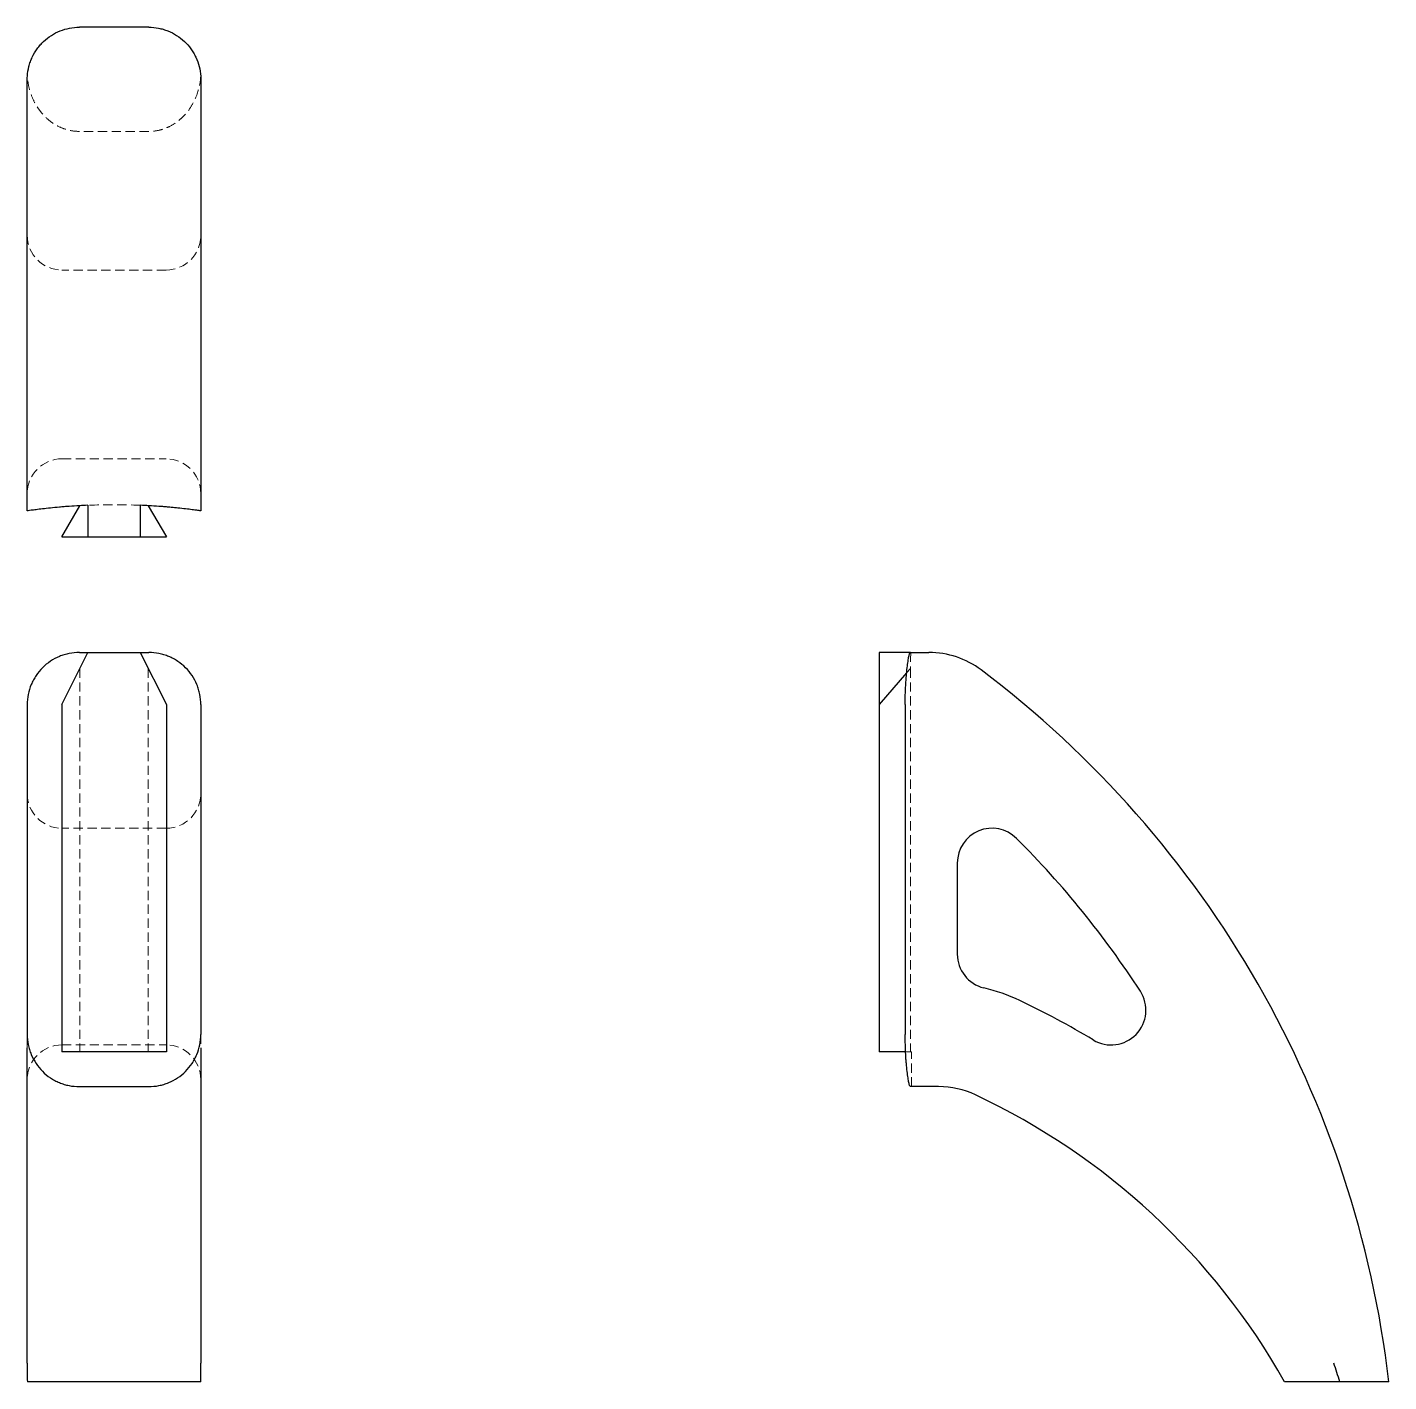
# Model space of a CAD drawing. Header units: millimetres. Extents: x 71 to 258, y 7 to 193.
import ezdxf

# ---------------------------------------------------------------- set-up
doc = ezdxf.new("R2010")
doc.units = ezdxf.units.MM
doc.linetypes.add('HIDDEN', pattern=[1.905, 1.27, -0.635])

msp = doc.modelspace()

# ---------------------------------------------------------------- linework, layer by layer
at = {"color": 7, "linetype": 'Continuous', "lineweight": 25}
for p, q in [((87.69, 192.74), (78.17, 192.74)), ((71.02, 132.54), (71.02, 185.21)), ((94.83, 185.21), (94.83, 132.54)), ((71.02, 129.68), (71.02, 132.54)), ((94.83, 132.54), (94.83, 129.68)), ((71.02, 126.42), (71.02, 129.68)), ((94.83, 129.68), (94.83, 126.42)), ((75.75, 122.85), (78.22, 127.13)), ((79.32, 127.19), (79.32, 122.85)), ((86.53, 127.19), (86.53, 122.85)), ((87.63, 127.13), (90.1, 122.85)), ((75.75, 122.85), (79.32, 122.85)), ((79.32, 122.85), (86.53, 122.85)), ((86.53, 122.85), (90.1, 122.85)), ((75.75, 99.86), (79.32, 107)), ((78.17, 107), (79.32, 107)), ((79.32, 107), (86.53, 107)), ((86.53, 107), (90.1, 99.86)), ((86.53, 107), (87.69, 107)), ((187.85, 107), (187.85, 99.86)), ((192.13, 107), (187.85, 107)), ((192.13, 107), (194.68, 107)), ((191.62, 104.21), (187.85, 99.86)), ((71.02, 99.86), (71.02, 54.62)), ((75.75, 99.86), (75.75, 52.24)), ((90.1, 99.86), (90.1, 52.24)), ((94.83, 99.86), (94.83, 54.62)), ((187.85, 99.86), (187.85, 52.24)), ((191.42, 99.86), (191.42, 54.62)), ((198.57, 78.14), (198.57, 65.64)), ((71.02, 9.55), (71.02, 52.81)), ((94.83, 52.81), (94.83, 9.55)), ((90.1, 52.24), (75.75, 52.24)), ((191.48, 52.24), (187.85, 52.24)), ((78.17, 47.48), (87.69, 47.48)), ((196, 47.48), (192.13, 47.48)), ((87.69, 7), (78.17, 7))]:
    msp.add_line(p, q, dxfattribs=at)
at = {"color": 7, "linetype": 'HIDDEN', "lineweight": 18}
for p, q in [((87.69, 178.46), (78.17, 178.46)), ((90.07, 159.45), (75.78, 159.45)), ((75.78, 133.57), (90.07, 133.57)), ((78.22, 104.81), (78.22, 52.24)), ((87.63, 104.81), (87.63, 52.24)), ((192.13, 104.81), (191.62, 104.21)), ((192.13, 104.81), (192.13, 52.24)), ((90.07, 82.9), (75.78, 82.9)), ((71.02, 52.81), (71.02, 54.62)), ((94.83, 54.62), (94.83, 52.81)), ((75.78, 53.19), (90.07, 53.19)), ((192.13, 52.24), (191.48, 52.24)), ((192.27, 52.24), (192.13, 52.24)), ((192.27, 47.48), (192.27, 52.24))]:
    msp.add_line(p, q, dxfattribs=at)
for centre, radius, start, end in [((75.78, 164.21), 4.76, 180, 270), ((90.07, 164.21), 4.76, 270, 0), ((75.78, 128.8), 4.76, 90, 180), ((90.07, 128.8), 4.76, 0, 90), ((82.93, 42.74), 84.52, 87.5553, 92.4447), ((75.78, 87.66), 4.76, 180, 270), ((90.07, 87.66), 4.76, 270, 0), ((75.78, 48.43), 4.76, 90, 180), ((90.07, 48.43), 4.76, 0, 90)]:
    msp.add_arc(centre, radius, start, end, dxfattribs=at)
at = {"color": 7, "linetype": 'Continuous', "lineweight": 25}
for centre, radius, start, end in [((82.93, 42.74), 84.52, 92.4447, 93.2296), ((82.93, 42.74), 84.52, 86.7704, 87.5553), ((194.68, 95.1), 11.9, 52.9831, 90), ((115.84, -9.46), 142.86, 6.6182, 52.9831), ((203.33, 78.14), 4.76, 45.0362, 180), ((115.84, -9.46), 128.57, 32.9904, 45.0362), ((203.33, 65.64), 4.76, 180, 256.3034), ((196, 35.57), 26.19, 64.8104, 76.3034), ((219.68, 57.95), 4.76, 238.8298, 32.9904), ((160.53, -39.84), 109.52, 58.8298, 64.8104), ((196, 35.57), 11.9, 64.8104, 90), ((160.53, -39.84), 95.24, 29.4584, 64.8104)]:
    msp.add_arc(centre, radius, start, end, dxfattribs=at)
for points, knots in [([(71.04, 186.03), (71.07, 186.48), (71.14, 186.92), (71.31, 187.57), (71.37, 187.79), (71.53, 188.21), (71.61, 188.42), (71.9, 189.03), (72.13, 189.42), (72.52, 189.96), (72.66, 190.14), (72.96, 190.48), (73.11, 190.64), (73.6, 191.1), (73.95, 191.38), (74.71, 191.86), (75.12, 192.07), (75.95, 192.4), (76.38, 192.53), (77.26, 192.7), (77.71, 192.74), (78.17, 192.74)], [0, 0, 0, 0, 0.125, 0.125, 0.1875, 0.1875, 0.25, 0.25, 0.375, 0.375, 0.4375, 0.4375, 0.5, 0.5, 0.625, 0.625, 0.75, 0.75, 0.875, 0.875, 1, 1, 1, 1]), ([(87.69, 192.74), (88.14, 192.74), (88.59, 192.7), (89.25, 192.57), (89.46, 192.52), (89.89, 192.39), (90.11, 192.32), (90.74, 192.07), (91.13, 191.87), (91.89, 191.38), (92.25, 191.1), (92.9, 190.49), (93.2, 190.15), (93.59, 189.61), (93.72, 189.42), (93.94, 189.03), (94.05, 188.83), (94.33, 188.22), (94.49, 187.8), (94.71, 186.93), (94.79, 186.48), (94.82, 186.03)], [0, 0, 0, 0, 0.125, 0.125, 0.1875, 0.1875, 0.25, 0.25, 0.375, 0.375, 0.5, 0.5, 0.625, 0.625, 0.6875, 0.6875, 0.75, 0.75, 0.875, 0.875, 1, 1, 1, 1]), ([(78.17, 127.13), (77.69, 127.1), (77.23, 127.07), (76.55, 127.02), (76.32, 127.01), (75.87, 126.97), (75.65, 126.95), (75, 126.89), (74.59, 126.85), (73.82, 126.77), (73.45, 126.73), (72.79, 126.66), (72.49, 126.62), (72.1, 126.57), (71.98, 126.55), (71.76, 126.52), (71.66, 126.51), (71.39, 126.47), (71.25, 126.46), (71.07, 126.43), (71.02, 126.42), (71.02, 126.42)], [0, 0, 0, 0, 0.125, 0.125, 0.1875, 0.1875, 0.25, 0.25, 0.375, 0.375, 0.5, 0.5, 0.625, 0.625, 0.6875, 0.6875, 0.75, 0.75, 0.875, 0.875, 1, 1, 1, 1]), ([(94.83, 126.42), (94.83, 126.42), (94.79, 126.43), (94.65, 126.45), (94.59, 126.46), (94.46, 126.48), (94.38, 126.49), (94.11, 126.52), (93.89, 126.55), (93.37, 126.62), (93.07, 126.66), (92.41, 126.73), (92.05, 126.77), (91.47, 126.83), (91.26, 126.85), (90.85, 126.89), (90.43, 126.93), (89.99, 126.97), (89.55, 127.01), (89.32, 127.02), (88.63, 127.07), (88.16, 127.1), (87.69, 127.13)], [0, 0, 0, 0, 0.125, 0.125, 0.1875, 0.1875, 0.25, 0.25, 0.375, 0.375, 0.5, 0.5, 0.625, 0.625, 0.6875, 0.6875, 0.75, 0.8125, 0.8125, 0.875, 0.875, 1, 1, 1, 1]), ([(78.17, 107), (77.69, 107), (77.23, 106.95), (76.55, 106.82), (76.32, 106.76), (75.87, 106.63), (75.65, 106.55), (75, 106.28), (74.59, 106.06), (73.82, 105.54), (73.45, 105.24), (72.79, 104.58), (72.49, 104.23), (72.1, 103.64), (71.98, 103.44), (71.76, 103.03), (71.66, 102.82), (71.39, 102.17), (71.25, 101.72), (71.07, 100.8), (71.02, 100.33), (71.02, 99.86)], [0, 0, 0, 0, 0.125, 0.125, 0.1875, 0.1875, 0.25, 0.25, 0.375, 0.375, 0.5, 0.5, 0.625, 0.625, 0.6875, 0.6875, 0.75, 0.75, 0.875, 0.875, 1, 1, 1, 1]), ([(94.83, 99.86), (94.83, 100.33), (94.79, 100.79), (94.65, 101.48), (94.59, 101.71), (94.46, 102.16), (94.38, 102.38), (94.11, 103.03), (93.89, 103.44), (93.37, 104.21), (93.07, 104.58), (92.41, 105.24), (92.05, 105.53), (91.47, 105.92), (91.26, 106.05), (90.85, 106.27), (90.43, 106.46), (89.99, 106.62), (89.55, 106.76), (89.32, 106.82), (88.63, 106.95), (88.16, 107), (87.69, 107)], [0, 0, 0, 0, 0.125, 0.125, 0.1875, 0.1875, 0.25, 0.25, 0.375, 0.375, 0.5, 0.5, 0.625, 0.625, 0.6875, 0.6875, 0.75, 0.8125, 0.8125, 0.875, 0.875, 1, 1, 1, 1]), ([(191.42, 99.86), (191.42, 100.33), (191.43, 100.79), (191.45, 101.48), (191.46, 101.71), (191.48, 102.16), (191.49, 102.38), (191.52, 103.03), (191.55, 103.44), (191.62, 104.21), (191.66, 104.58), (191.73, 105.24), (191.77, 105.53), (191.83, 105.92), (191.85, 106.05), (191.89, 106.27), (191.93, 106.46), (191.97, 106.62), (192.01, 106.76), (192.02, 106.82), (192.07, 106.95), (192.1, 107), (192.13, 107)], [0, 0, 0, 0, 0.125, 0.125, 0.1875, 0.1875, 0.25, 0.25, 0.375, 0.375, 0.5, 0.5, 0.625, 0.625, 0.6875, 0.6875, 0.75, 0.8125, 0.8125, 0.875, 0.875, 1, 1, 1, 1]), ([(71.02, 54.62), (71.02, 54.15), (71.07, 53.68), (71.21, 53), (71.26, 52.77), (71.4, 52.32), (71.48, 52.1), (71.75, 51.45), (71.97, 51.04), (72.49, 50.26), (72.79, 49.9), (73.44, 49.24), (73.8, 48.94), (74.39, 48.55), (74.59, 48.43), (75, 48.21), (75.42, 48.01), (75.86, 47.85), (76.31, 47.72), (76.54, 47.66), (77.23, 47.52), (77.69, 47.48), (78.17, 47.48)], [0, 0, 0, 0, 0.125, 0.125, 0.1875, 0.1875, 0.25, 0.25, 0.375, 0.375, 0.5, 0.5, 0.625, 0.625, 0.6875, 0.6875, 0.75, 0.8125, 0.8125, 0.875, 0.875, 1, 1, 1, 1]), ([(87.69, 47.48), (88.16, 47.48), (88.62, 47.52), (89.31, 47.66), (89.54, 47.71), (89.98, 47.85), (90.21, 47.93), (90.85, 48.2), (91.26, 48.42), (92.04, 48.93), (92.41, 49.23), (93.06, 49.89), (93.36, 50.25), (93.75, 50.84), (93.87, 51.04), (94.09, 51.45), (94.19, 51.66), (94.46, 52.3), (94.6, 52.75), (94.79, 53.68), (94.83, 54.15), (94.83, 54.62)], [0, 0, 0, 0, 0.125, 0.125, 0.1875, 0.1875, 0.25, 0.25, 0.375, 0.375, 0.5, 0.5, 0.625, 0.625, 0.6875, 0.6875, 0.75, 0.75, 0.875, 0.875, 1, 1, 1, 1]), ([(192.13, 47.48), (192.1, 47.48), (192.07, 47.52), (192.02, 47.66), (192.01, 47.71), (191.97, 47.85), (191.95, 47.93), (191.89, 48.2), (191.85, 48.42), (191.77, 48.93), (191.73, 49.23), (191.66, 49.89), (191.62, 50.25), (191.57, 50.84), (191.55, 51.04), (191.52, 51.45), (191.51, 51.66), (191.47, 52.3), (191.46, 52.75), (191.43, 53.68), (191.42, 54.15), (191.42, 54.62)], [0, 0, 0, 0, 0.125, 0.125, 0.1875, 0.1875, 0.25, 0.25, 0.375, 0.375, 0.5, 0.5, 0.625, 0.625, 0.6875, 0.6875, 0.75, 0.75, 0.875, 0.875, 1, 1, 1, 1]), ([(78.17, 7), (77.68, 7), (77.21, 7), (76.29, 7), (75.83, 7), (74.97, 7), (74.57, 7), (73.81, 7), (73.46, 7), (72.99, 7), (72.84, 7), (72.55, 7), (72.42, 7), (72.05, 7), (71.83, 7), (71.48, 7), (71.34, 7), (71.13, 7), (71.07, 7), (71.04, 7)], [0, 0, 0, 0, 0.125, 0.125, 0.25, 0.25, 0.375, 0.375, 0.5, 0.5, 0.5625, 0.5625, 0.625, 0.625, 0.75, 0.75, 0.875, 0.875, 1, 1, 1, 1]), ([(94.82, 7), (94.76, 7), (94.55, 7), (94.02, 7), (93.81, 7), (93.32, 7), (93.04, 7), (92.56, 7), (92.39, 7), (92.04, 7), (91.86, 7), (91.3, 7), (90.9, 7), (90.25, 7), (90.03, 7), (89.58, 7), (89.35, 7), (88.65, 7), (88.17, 7), (87.69, 7)], [0, 0, 0, 0, 0.25, 0.25, 0.375, 0.375, 0.5, 0.5, 0.5625, 0.5625, 0.625, 0.625, 0.75, 0.75, 0.8125, 0.8125, 0.875, 0.875, 1, 1, 1, 1]), ([(251.03, 7), (250.07, 7), (249.14, 7), (247.81, 7), (247.38, 7), (246.57, 7), (246.19, 7), (245.65, 7), (245.47, 7), (245.15, 7), (244.99, 7), (244.56, 7), (244.31, 7), (244, 7), (243.9, 7), (243.74, 7), (243.68, 7), (243.51, 7), (243.46, 7), (243.46, 7)], [0, 0, 0, 0, 0.25, 0.25, 0.375, 0.375, 0.5, 0.5, 0.5625, 0.5625, 0.625, 0.625, 0.75, 0.75, 0.8125, 0.8125, 0.875, 0.875, 1, 1, 1, 1]), ([(257.74, 7), (257.74, 7), (257.7, 7), (257.57, 7), (257.52, 7), (257.39, 7), (257.32, 7), (257.07, 7), (256.87, 7), (256.38, 7), (256.1, 7), (255.49, 7), (255.15, 7), (254.61, 7), (254.42, 7), (254.03, 7), (253.83, 7), (253.22, 7), (252.8, 7), (251.93, 7), (251.48, 7), (251.03, 7)], [0, 0, 0, 0, 0.125, 0.125, 0.1875, 0.1875, 0.25, 0.25, 0.375, 0.375, 0.5, 0.5, 0.625, 0.625, 0.6875, 0.6875, 0.75, 0.75, 0.875, 0.875, 1, 1, 1, 1])]:
    msp.add_open_spline(points, degree=3, knots=knots, dxfattribs=at)
for points in [[(71.02, 185.21), (71.02, 185.49), (71.03, 185.77), (71.04, 186.03)], [(94.82, 186.03), (94.83, 185.77), (94.83, 185.49), (94.83, 185.21)], [(71.02, 9.55), (71.02, 8.7), (71.03, 7.85), (71.04, 7)], [(94.82, 7), (94.83, 7.85), (94.83, 8.71), (94.83, 9.55)], [(251.03, 7), (250.77, 7.85), (250.49, 8.71), (250.21, 9.55)]]:
    msp.add_open_spline(points, degree=3, dxfattribs=at)
at = {"color": 7, "linetype": 'HIDDEN', "lineweight": 18}
for points, knots in [([(78.17, 178.46), (77.68, 178.46), (77.21, 178.51), (76.29, 178.73), (75.83, 178.89), (74.97, 179.3), (74.57, 179.55), (73.81, 180.14), (73.46, 180.46), (72.99, 181), (72.84, 181.18), (72.55, 181.57), (72.42, 181.77), (72.05, 182.38), (71.83, 182.8), (71.48, 183.69), (71.34, 184.15), (71.13, 185.08), (71.07, 185.55), (71.04, 186.03)], [0, 0, 0, 0, 0.125, 0.125, 0.25, 0.25, 0.375, 0.375, 0.5, 0.5, 0.5625, 0.5625, 0.625, 0.625, 0.75, 0.75, 0.875, 0.875, 1, 1, 1, 1]), ([(94.82, 186.03), (94.76, 185.07), (94.55, 184.14), (94.02, 182.81), (93.81, 182.38), (93.32, 181.57), (93.04, 181.19), (92.56, 180.65), (92.39, 180.47), (92.04, 180.15), (91.86, 179.99), (91.3, 179.56), (90.9, 179.31), (90.25, 179), (90.03, 178.9), (89.58, 178.74), (89.35, 178.68), (88.65, 178.51), (88.17, 178.46), (87.69, 178.46)], [0, 0, 0, 0, 0.25, 0.25, 0.375, 0.375, 0.5, 0.5, 0.5625, 0.5625, 0.625, 0.625, 0.75, 0.75, 0.8125, 0.8125, 0.875, 0.875, 1, 1, 1, 1])]:
    msp.add_open_spline(points, degree=3, knots=knots, dxfattribs=at)
msp.add_open_spline([(192.19, 107), (192.17, 106.27), (192.15, 105.54), (192.13, 104.81)], degree=3, dxfattribs=at)

doc.saveas('drawing.dxf')
